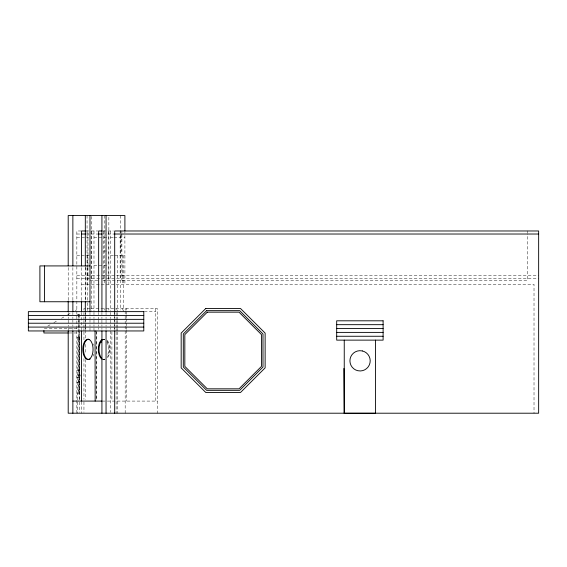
<?xml version="1.0" encoding="UTF-8"?>
<svg xmlns="http://www.w3.org/2000/svg" width="567" height="567" viewBox="0 0 567 567"><rect width="100%" height="100%" fill="white"/><g stroke="black" fill="none" stroke-linecap="round" stroke-linejoin="round"><path stroke-width="0.43" stroke-dasharray="2.83 2.13" d="M47.734 326.124L50.038 324.82M53.865 322.651L57.699 320.483M61.527 318.314L63.823 317.01M67.657 314.841L71.485 312.672M75.312 310.503L76.85 309.639M81.124 230.975L76.85 230.975L76.85 413.208M86.255 230.975L97.751 230.975M102.903 230.975L113.35 230.975M76.85 234.022L81.124 234.022M86.255 234.022L98.651 234.022M102.903 234.022L114.69 234.022M76.85 237.268L88.487 237.268M93.98 237.268L108.24 237.268M110.565 237.268L113.18 237.268M114.052 237.268L124.903 237.268M103.57 251.011L108.24 251.011M121.891 251.011L121.062 251.011L121.062 234.022M76.85 255.313L80.734 255.313M81.485 255.313L90.217 255.313M91.103 255.313L91.719 255.313M110.565 255.313L113.769 255.313M114.569 255.313L124.903 255.313M93.98 265.781L106.497 265.781M76.85 275.661L538.65 275.661M76.85 278.702L538.65 278.702M97.751 280.346L87.963 280.346L87.963 230.975M103.003 280.346L106.539 280.346M107.305 280.346L527.53 280.346L527.53 234.022M81.485 284.315L534.015 284.315L534.015 413.208M90.167 308.54L83.951 308.54L83.951 310.085M91.032 308.54L157.364 308.54L157.364 413.208M144.351 311.63L155.797 311.63M76.85 314.189L81.485 314.189M76.85 328.293L43.907 328.293L43.907 329.852M69.046 332.978L76.85 332.978M76.85 337.535L81.485 337.535M78.267 338.166L79.791 338.166M78.267 339.059L79.791 339.059M103.244 339.215L104.775 339.25M103.442 359.45L104.973 359.485L103.633 359.244M78.267 369.918L79.791 369.918M76.85 370.542L79.791 370.542M78.267 381.222L79.791 381.222M76.85 382.746L81.485 382.746M78.267 392.364L79.791 392.364M76.85 393.888L79.791 393.888L79.791 314.189M102.372 401.082L157.364 401.082M103.442 339.25L104.583 339.463M103.01 359.244L104.342 359.485M527.53 230.975L527.53 233.257M155.797 308.54L155.797 401.082M126.739 308.54L126.739 310.085M126.739 311.63L126.739 314.288M126.739 315.174L126.739 317.832M126.739 318.718L126.739 322.262M126.739 323.147L126.739 325.805M126.739 326.684L126.739 329.342M126.739 330.228L126.739 401.082M125.179 308.54L125.179 310.305M125.179 311.184L125.179 413.208M124.903 231.74L124.903 233.257M124.903 235.645L124.903 284.315M123.556 255.313L123.556 311.63M122.6 255.313L122.6 284.315M122.337 308.54L122.337 310.085M121.891 230.975L121.891 233.257M121.891 234.022L121.891 280.346M120.778 215.566L120.778 310.085M120.154 230.975L120.154 233.257M120.154 235.645L120.154 280.346M117.348 255.313L117.348 311.63M117.348 312.516L117.348 316.046M117.348 316.932L117.348 319.582M117.348 320.461L117.348 323.998M117.348 324.877L117.348 327.528M117.348 328.413L117.348 331.064M117.348 331.943L117.348 413.208M116.129 308.54L116.129 310.085M116.129 312.516L116.129 316.06M116.129 316.946L116.129 319.604M116.129 320.49L116.129 324.033M116.129 324.919L116.129 327.57M116.129 328.456L116.129 331.114M116.129 332L116.129 413.208M114.69 312.403L114.69 315.493M114.69 317.038L114.69 318.583M114.69 320.135L114.69 322.453M114.69 324.771L114.69 326.316M114.69 327.861L114.69 329.406M114.569 311.63L114.569 314.288M114.569 315.174L114.569 317.832M114.569 318.718L114.569 322.262M114.569 323.147L114.569 325.805M114.569 326.684L114.569 329.342M111.897 331.83L111.897 401.082M110.565 230.975L110.565 310.751M110.565 312.403L110.565 314.72M110.565 317.038L110.565 318.583M110.565 320.135L110.565 323.225M110.565 324.771L110.565 326.316M110.565 327.861L110.565 329.406M110.565 330.951L110.565 412.337M108.857 217.317L108.857 284.315M108.857 308.54L108.857 310.085M108.24 230.975L108.24 280.346M106.05 312.403L106.05 314.72M106.05 317.038L106.05 318.583M106.05 320.135L106.05 326.316M106.05 327.861L106.05 329.406M104.193 215.566L104.193 284.315M104.193 308.54L104.193 310.085M103.57 230.975L103.57 280.346M101.925 312.403L101.925 314.72M101.925 317.038L101.925 318.583M101.925 320.135L101.925 323.225M101.925 324.771L101.925 326.316M101.925 327.861L101.925 329.406M98.651 312.403L98.651 314.72M98.651 317.038L98.651 319.363M98.651 320.135L98.651 323.225M98.651 324.771L98.651 326.316M98.651 327.861L98.651 329.406M96.482 330.951L96.482 399.331M96.39 331.83L96.39 399.331M93.98 230.975L93.98 311.63M93.98 312.403L93.98 314.72M93.98 317.038L93.98 318.583M93.98 320.135L93.98 323.225M93.98 324.771L93.98 326.316M93.98 327.861L93.98 330.951M91.719 216.445L91.719 311.63M91.103 230.975L91.103 280.346M89.983 312.403L89.983 314.72M89.983 317.038L89.983 318.583M89.983 320.135L89.983 322.453M89.983 324.771L89.983 326.316M89.983 327.861L89.983 330.951M87.694 255.313L87.694 266.738M87.694 267.617L87.694 301.942M87.694 302.821L87.694 311.63M87.056 215.566L87.056 266.738M87.056 267.617L87.056 284.315M85.511 267.532L85.511 300.687M85.511 312.516L85.511 314.288M85.511 315.174L85.511 317.832M85.511 318.718L85.511 322.262M85.511 323.147L85.511 325.805M85.511 326.684L85.511 329.342M85.511 330.228L85.511 339.087M85.511 344.403L85.511 354.141M85.511 359.457L85.511 399.31M85.319 266.802L85.319 300.871M85.319 312.403L85.319 315.493M85.319 317.038L85.319 319.363M85.319 320.135L85.319 322.453M85.319 324.771L85.319 327.088M85.319 327.861L85.319 329.406M83.951 312.516L83.951 316.06M83.951 316.946L83.951 319.604M83.951 320.49L83.951 324.033M83.951 324.919L83.951 327.57M83.951 328.456L83.951 331.114M83.951 332L83.951 339.973M83.951 358.571L83.951 399.31M83.951 401.946L83.951 412.337M81.485 267.617L81.485 300.205M81.513 312.403L81.485 329.753M81.485 401.727L81.485 413.208M79.642 331.83L79.642 399.331M79.245 337.535L79.245 412.322M78.877 315.713L78.877 392.364M78.267 314.189L78.267 393.888M77.722 337.535L77.722 413.208M72.867 267.56L72.867 300.177M72.867 312.403L72.867 314.72M72.867 317.038L72.867 318.583M72.867 320.135L72.867 322.453M72.867 324.771L72.867 326.316M72.867 327.861L72.867 329.406M68.203 267.56L68.203 300.177M68.203 312.403L68.203 315.493M68.203 317.038L68.203 318.583M68.203 320.135L68.203 326.316M68.203 327.967L68.203 330.611M93.612 343.949A10.142 5.131 -90 0 1 94.016 345.523M93.803 354.084A10.142 5.131 -90 0 1 93.031 356.246M106.929 341.908A10.142 5.131 -90 0 1 107.206 356.246M104.959 359.039A10.142 5.131 -90 0 1 103.633 359.485M107.17 340.377A10.142 5.131 -90 0 1 107.51 357.933M103.258 339.661A10.142 5.131 -90 0 1 104.583 339.215M106.929 340.824A10.142 5.131 -90 0 1 106.88 357.933M80.082 374.993L76.935 374.993L76.935 377.381L80.082 377.381L80.082 374.993"/><path stroke-width="0.85" d="M85.667 230.975L81.513 230.975L81.513 265.873M102.138 230.975L98.651 230.975L98.651 311.63M81.513 234.022L85.667 234.022M98.651 234.022L102.053 234.022M114.69 234.022L538.65 234.022M89.983 265.923L39.903 265.923L39.903 301.75L89.983 301.75M28.35 315.493L143.784 315.493M28.35 319.363L143.784 319.363M28.35 323.225L143.784 323.225M336.685 324.671L383.108 324.671M28.35 327.088L143.784 327.088M336.685 328.534L383.108 328.534M336.685 332.397L383.108 332.397M68.182 332.978L43.907 332.978L43.907 330.639M336.685 336.266L383.108 336.266M72.867 401.082L102.025 401.082M88.643 339.25L88.445 339.215A10.142 5.131 90 0 0 83.533 348.407A10.142 5.131 90 0 0 87.502 359.244L88.835 359.485A10.142 5.131 -90 0 0 90.16 359.039M343.885 368.444L344.233 413.293L375.552 413.293L375.552 340.129M344.247 340.129L344.247 413.208M124.903 230.975L124.903 215.566L68.203 215.566L68.203 265.803M114.69 311.63L114.69 230.975L538.65 230.975L538.65 413.208L68.203 413.208L68.203 330.951M114.69 330.951L114.69 413.208M106.05 215.566L106.05 311.63M106.05 330.951L106.05 413.208M101.925 215.566L101.925 311.63M101.925 330.951L101.925 413.208M95.058 330.951L95.15 401.082M89.983 215.566L89.983 311.63M85.319 215.566L85.319 265.923M85.319 301.75L85.319 311.63M81.513 301.07L81.513 311.63M81.513 330.951L81.513 401.082M72.867 215.566L72.867 265.803M72.867 301.056L72.867 311.63M72.867 330.951L72.867 413.208M68.203 301.056L68.203 311.63M44.566 265.923L44.566 301.75M102.301 359.244A10.142 5.131 -90 0 1 98.318 349.74A10.142 5.131 -90 0 1 101.925 339.661M101.011 342.454A10.142 5.131 -90 0 1 101.677 341.27M101.755 358.323A10.142 5.131 90 0 1 99.041 348.407A10.142 5.131 90 0 1 102.634 339.661M205.764 308.512L181.171 333.105L181.171 367.877L205.764 392.47L240.536 392.47L265.129 367.877L265.129 333.105L240.536 308.512L205.764 308.512M206.643 310.645L183.304 333.984L183.304 366.998L206.643 390.337L239.657 390.337L262.996 366.998L262.996 333.984L239.657 310.645L206.643 310.645M207.274 312.162L184.828 334.615L184.828 366.367L207.274 388.82L239.026 388.82L261.479 366.367L261.479 334.615L239.026 312.162L207.274 312.162M143.784 311.63L28.35 311.63L28.35 330.951L143.784 330.951L143.784 311.63M383.108 320.809L336.685 320.809L336.685 340.129L383.108 340.129L383.108 320.809M362.313 350.93L359.676 350.69A10.142 10.142 0 0 0 357.812 370.712L360.449 370.96A10.142 10.142 0 0 0 362.313 350.938M89.069 339.463L87.736 339.215A10.142 5.131 -90 0 0 82.825 348.407A10.142 5.131 -90 0 0 86.794 359.244L88.126 359.485A10.142 5.131 -90 0 0 93.045 350.293A10.142 5.131 -90 0 0 89.069 339.463"/></g></svg>
